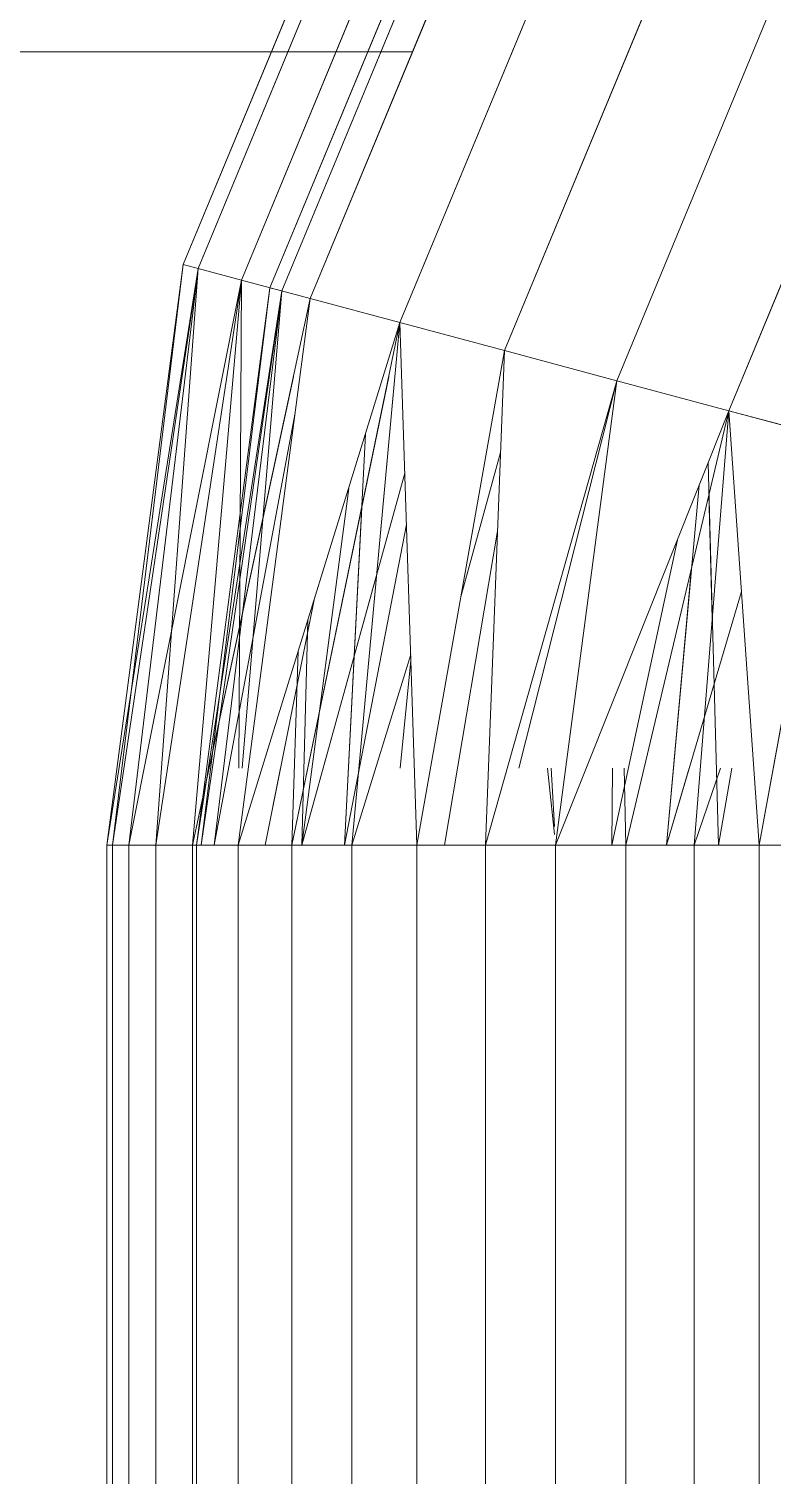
# Model space of a CAD drawing. Header units: centimetres. Extents: x -13467 to 3766, y -437 to 1921.
# Drawn here: x -4260.902 to -4260.074, y 188.098 to 189.71 of the extents above; entities that cross this region are included whole.
import ezdxf

# ---------------------------------------------------------------- set-up
doc = ezdxf.new("R2010")
doc.units = ezdxf.units.CM
doc.layers.add('M-EQPM', color=7, linetype='Continuous', lineweight=9)

# ---------------------------------------------------------------- blocks, each defined once
blk = doc.blocks.new('EQ-04-006 - EQ-04-006_dwg_Agrupar_308-1538748-Sección 1-2')
at = {"layer": 'M-EQPM', "color": 136, "true_color": 0x007f7f}
for p, q in [((-3709.3785, 189.447), (-3709.1287, 190.05)), ((-3709.362, 189.4426), (-3709.114, 190.0415)), ((-3709.362, 189.4426), (-3709.114, 190.0415)), ((-3709.3138, 189.4297), (-3709.0707, 190.0165)), ((-3709.3138, 189.4297), (-3709.0707, 190.0165)), ((-3709.2819, 189.4212), (-3709.0421, 190)), ((-3709.2687, 189.4176), (-3709.0303, 189.9932)), ((-3709.2687, 189.4176), (-3709.0303, 189.9932)), ((-3709.237, 189.4091), (-3709.0019, 189.9768)), ((-3709.137, 189.3823), (-3708.9122, 189.925)), ((-3709.0205, 189.3511), (-3708.8078, 189.8647)), ((-3708.8955, 189.3176), (-3708.6957, 189.8)), ((-3708.7705, 189.2841), (-3708.5836, 189.7353)), ((-3709.4637, 188.8), (-3709.3785, 189.447)), ((-3709.4575, 188.8), (-3709.3785, 189.447)), ((-3709.362, 189.4426), (-3709.3785, 189.447)), ((-3709.3785, 189.447), (-3709.362, 189.4426)), ((-3709.362, 189.4426), (-3709.4637, 188.8)), ((-3709.362, 189.4426), (-3709.4575, 188.8)), ((-3709.4575, 188.8), (-3709.362, 189.4426)), ((-3709.362, 189.4426), (-3709.4392, 188.8)), ((-3709.362, 189.4426), (-3709.4392, 188.8)), ((-3709.4392, 188.8), (-3709.3138, 189.4297)), ((-3709.4092, 188.8), (-3709.362, 189.4426)), ((-3709.3138, 189.4297), (-3709.4092, 188.8)), ((-3709.3138, 189.4297), (-3709.4092, 188.8)), ((-3709.3682, 188.8), (-3709.3138, 189.4297)), ((-3709.3138, 189.4297), (-3709.3682, 188.8)), ((-3709.3138, 189.4297), (-3709.362, 189.4426)), ((-3709.362, 189.4426), (-3709.3138, 189.4297)), ((-3709.3138, 189.4297), (-3709.3167, 188.886)), ((-3709.237, 189.4091), (-3709.3138, 189.4297)), ((-3709.3138, 189.4297), (-3709.237, 189.4091)), ((-3709.2819, 189.4212), (-3709.3637, 188.8)), ((-3709.2687, 189.4176), (-3709.3637, 188.8)), ((-3709.3587, 188.8), (-3709.2819, 189.4212)), ((-3709.2687, 189.4176), (-3709.3587, 188.8)), ((-3709.3587, 188.8), (-3709.2687, 189.4176)), ((-3709.2687, 189.4176), (-3709.3441, 188.8)), ((-3709.2687, 189.4176), (-3709.3441, 188.8)), ((-3709.3129, 188.886), (-3709.2687, 189.4176)), ((-3709.3129, 188.886), (-3709.2687, 189.4176)), ((-3709.2687, 189.4176), (-3709.2819, 189.4212)), ((-3709.2819, 189.4212), (-3709.2687, 189.4176)), ((-3709.237, 189.4091), (-3709.3682, 188.8)), ((-3709.237, 189.4091), (-3709.3172, 188.8)), ((-3709.137, 189.3823), (-3709.237, 189.4091)), ((-3709.137, 189.3823), (-3709.3172, 188.8)), ((-3709.137, 189.3823), (-3709.2576, 188.8)), ((-3709.137, 189.3823), (-3709.1907, 188.8)), ((-3709.0205, 189.3511), (-3709.137, 189.3823)), ((-3709.1182, 188.8), (-3709.137, 189.3823)), ((-3709.0205, 189.3511), (-3709.1182, 188.8)), ((-3709.0419, 188.8), (-3709.0205, 189.3511)), ((-3708.8955, 189.3176), (-3709.0205, 189.3511)), ((-3709.2576, 188.8), (-3709.1495, 189.3221)), ((-3709.1495, 189.3221), (-3709.2576, 188.8)), ((-3709.1495, 189.3221), (-3709.2576, 188.8)), ((-3709.1426, 189.3221), (-3709.1907, 188.8)), ((-3709.1426, 189.3221), (-3709.1907, 188.8)), ((-3709.1907, 188.8), (-3709.1426, 189.3221)), ((-3708.8955, 189.3176), (-3709.0419, 188.8)), ((-3708.8955, 189.3176), (-3709.0045, 188.886)), ((-3708.8955, 189.3176), (-3709.0045, 188.886)), ((-3708.8955, 189.3176), (-3709.0045, 188.886)), ((-3708.8955, 189.3176), (-3708.9637, 188.8)), ((-3708.7705, 189.2841), (-3708.8955, 189.3176)), ((-3709.3441, 188.8), (-3709.2541, 189.2798)), ((-3709.3441, 188.8), (-3709.2541, 189.2798)), ((-3708.7705, 189.2841), (-3708.9637, 188.8)), ((-3708.7705, 189.2841), (-3708.8854, 188.8)), ((-3708.8854, 188.8), (-3708.7705, 189.2841)), ((-3708.7705, 189.2841), (-3708.8854, 188.8)), ((-3708.7705, 189.2841), (-3708.8092, 188.8)), ((-3708.7705, 189.2841), (-3708.8092, 188.8)), ((-3708.8092, 188.8), (-3708.7705, 189.2841)), ((-3708.654, 189.2529), (-3708.7705, 189.2841)), ((-3708.7367, 188.8), (-3708.7705, 189.2841)), ((-3709.1755, 189.258), (-3709.1988, 188.8)), ((-3709.1755, 189.258), (-3709.1988, 188.8)), ((-3708.654, 189.2529), (-3708.7367, 188.8)), ((-3709.0691, 189.0768), (-3709.0249, 189.2375)), ((-3709.0249, 189.2375), (-3709.0691, 189.0768)), ((-3709.0249, 189.2375), (-3709.0691, 189.0768)), ((-3708.7821, 188.8), (-3708.7937, 189.2259)), ((-3708.7821, 188.8), (-3708.7937, 189.2259)), ((-3709.1316, 189.2147), (-3709.2465, 188.8)), ((-3709.1316, 189.2147), (-3709.2465, 188.8)), ((-3709.1942, 189.1976), (-3709.2465, 188.8)), ((-3709.1942, 189.1976), (-3709.2465, 188.8)), ((-3709.2465, 188.8), (-3709.1942, 189.1976)), ((-3709.2465, 188.8), (-3709.1942, 189.1976)), ((-3708.8037, 189.2011), (-3708.8401, 188.8)), ((-3708.8037, 189.2011), (-3708.8401, 188.8)), ((-3708.8037, 189.2011), (-3708.8401, 188.8)), ((-3708.8037, 189.2011), (-3708.8401, 188.8)), ((-3708.8037, 189.2011), (-3708.8401, 188.8)), ((-3709.1297, 189.1572), (-3709.1988, 188.8)), ((-3709.1988, 188.8), (-3709.1297, 189.1572)), ((-3709.1297, 189.1572), (-3709.1988, 188.8)), ((-3709.1988, 188.8), (-3709.1297, 189.1572)), ((-3709.1988, 188.8), (-3709.1297, 189.1572)), ((-3709.0283, 189.1498), (-3709.0873, 188.8)), ((-3709.0283, 189.1498), (-3709.0873, 188.8)), ((-3709.0873, 188.8), (-3709.0283, 189.1498)), ((-3709.0283, 189.1498), (-3709.0873, 188.8)), ((-3709.0873, 188.8), (-3709.0283, 189.1498)), ((-3709.0873, 188.8), (-3709.0283, 189.1498)), ((-3708.8279, 189.1403), (-3708.9011, 188.8)), ((-3708.9011, 188.8), (-3708.8279, 189.1403)), ((-3708.9011, 188.8), (-3708.8279, 189.1403)), ((-3708.9011, 188.8), (-3708.8279, 189.1403)), ((-3708.9011, 188.8), (-3708.8279, 189.1403)), ((-3709.2321, 189.0752), (-3709.2873, 188.8)), ((-3709.2873, 188.8), (-3709.2321, 189.0752)), ((-3709.2321, 189.0752), (-3709.2873, 188.8)), ((-3708.8401, 188.8), (-3708.7564, 189.0828)), ((-3708.8401, 188.8), (-3708.7564, 189.0828)), ((-3709.2398, 189.0503), (-3709.2465, 188.8)), ((-3709.2398, 189.0503), (-3709.2465, 188.8)), ((-3709.2503, 189.0163), (-3709.2576, 188.8)), ((-3709.1907, 188.8), (-3709.125, 189.0125)), ((-3709.1248, 189.0057), (-3709.1367, 188.886)), ((-3709.1248, 189.0057), (-3709.1367, 188.886)), ((-3709.1367, 188.886), (-3709.1248, 189.0057)), ((-3709.1367, 188.886), (-3709.1248, 189.0057)), ((-3709.1248, 189.0057), (-3709.1367, 188.886)), ((-3709.1367, 188.886), (-3709.1248, 189.0057)), ((-3708.9725, 188.886), (-3708.9649, 188.8118)), ((-3708.9649, 188.8118), (-3708.9725, 188.886)), ((-3708.9725, 188.886), (-3708.9649, 188.8118)), ((-3708.9687, 188.886), (-3708.9649, 188.8207)), ((-3708.9649, 188.8207), (-3708.9687, 188.886)), ((-3708.9649, 188.8207), (-3708.9687, 188.886)), ((-3708.9002, 188.886), (-3708.9011, 188.8)), ((-3708.9011, 188.8), (-3708.9002, 188.886)), ((-3708.8871, 188.886), (-3708.8854, 188.8)), ((-3708.8092, 188.8), (-3708.7797, 188.886)), ((-3708.7674, 188.886), (-3708.7821, 188.8)), ((-3708.7674, 188.886), (-3708.7821, 188.8)), ((-3708.7674, 188.886), (-3708.7821, 188.8)), ((-3708.7674, 188.886), (-3708.7821, 188.8)), ((-3708.7674, 188.886), (-3708.7821, 188.8)), ((-3709.4637, 188.8), (-3709.4637, 186.8)), ((-3709.4575, 188.8), (-3709.4637, 188.8)), ((-3709.4637, 188.8), (-3709.4575, 188.8)), ((-3709.4392, 188.8), (-3709.4575, 188.8)), ((-3709.4575, 188.8), (-3709.4392, 188.8)), ((-3709.4575, 188.8), (-3709.4575, 186.8)), ((-3709.4575, 188.8), (-3709.4575, 186.8)), ((-3709.4092, 188.8), (-3709.4392, 188.8)), ((-3709.4392, 188.8), (-3709.4392, 186.8)), ((-3709.3682, 188.8), (-3709.4092, 188.8)), ((-3709.4092, 188.8), (-3709.4092, 186.8)), ((-3709.3172, 188.8), (-3709.3682, 188.8)), ((-3709.3682, 188.8), (-3709.3682, 186.8)), ((-3709.3637, 188.8), (-3709.3637, 186.8)), ((-3709.2576, 188.8), (-3709.3172, 188.8)), ((-3709.3172, 188.8), (-3709.3172, 186.8)), ((-3709.1907, 188.8), (-3709.2576, 188.8)), ((-3709.2576, 188.8), (-3709.2576, 186.8)), ((-3709.1182, 188.8), (-3709.1907, 188.8)), ((-3709.1907, 188.8), (-3709.1907, 186.8)), ((-3709.0419, 188.8), (-3709.1182, 188.8)), ((-3709.1182, 188.8), (-3709.1182, 186.8)), ((-3708.9637, 188.8), (-3709.0419, 188.8)), ((-3709.0419, 188.8), (-3709.0419, 186.8)), ((-3708.8854, 188.8), (-3708.9637, 188.8)), ((-3708.9637, 188.8), (-3708.9637, 186.8)), ((-3708.8092, 188.8), (-3708.8854, 188.8)), ((-3708.8854, 188.8), (-3708.8854, 186.8)), ((-3708.7367, 188.8), (-3708.8092, 188.8)), ((-3708.8092, 188.8), (-3708.8092, 186.8)), ((-3708.6698, 188.8), (-3708.7367, 188.8)), ((-3708.7367, 188.8), (-3708.7367, 186.8))]:
    blk.add_line(p, q, dxfattribs=at)
at = {"layer": 'M-EQPM', "color": 136, "true_color": 0x007f7f, "flags": 128}
for points in [[(-3688.7903, 189.3823), (-3689.0151, 189.925), (-3688.9254, 189.9768), (-3689.2995, 190.4642), (-3689.2433, 190.5204), (-3689.7472, 190.9071), (-3689.7222, 190.9503), (-3690.321, 191.1984), (-3690.9637, 191.2938), (-3690.9637, 191.2755), (-3706.9637, 191.2755), (-3707.6063, 191.1984), (-3708.2051, 190.9503), (-3708.2137, 190.9651), (-3708.7314, 190.5678), (-3708.7194, 190.5557), (-3709.114, 190.0415), (-3709.0707, 190.0165), (-3709.3138, 189.4297), (-3709.237, 189.4091)], [(-3709.3682, 188.8), (-3709.3138, 189.4297), (-3709.0707, 190.0165), (-3709.114, 190.0415), (-3708.7194, 190.5557), (-3708.7314, 190.5678), (-3708.7194, 190.5557), (-3708.2051, 190.9503), (-3708.1802, 190.9071), (-3707.5934, 191.1501), (-3707.6063, 191.1984), (-3708.2051, 190.9503), (-3708.2137, 190.9651), (-3708.7314, 190.5678), (-3709.1287, 190.05), (-3709.114, 190.0415), (-3709.362, 189.4426), (-3709.3138, 189.4297), (-3709.4092, 188.8)], [(-3706.9637, 191.2), (-3707.5848, 191.1182), (-3707.5813, 191.1051), (-3708.1569, 190.8667), (-3708.1637, 190.8785), (-3708.6607, 190.4971), (-3708.6511, 190.4874), (-3709.0303, 189.9932), (-3709.0421, 190), (-3709.2819, 189.4212), (-3709.2687, 189.4176), (-3709.3587, 188.8)], [(-3706.9637, 191.1951), (-3707.5813, 191.1051), (-3707.5848, 191.1182), (-3708.1637, 190.8785), (-3708.1569, 190.8667), (-3708.6511, 190.4874), (-3708.6607, 190.4971), (-3709.0421, 190), (-3709.0303, 189.9932), (-3709.2687, 189.4176), (-3709.3441, 188.8)], [(-3709.4092, 188.8), (-3709.3138, 189.4297), (-3709.4392, 188.8), (-3709.3138, 189.4297), (-3709.362, 189.4426), (-3709.114, 190.0415), (-3709.1287, 190.05), (-3708.7314, 190.5678), (-3708.7194, 190.5557), (-3708.2051, 190.9503), (-3708.1802, 190.9071), (-3707.5934, 191.1501), (-3707.5728, 191.0734), (-3708.1404, 190.8382), (-3708.1802, 190.9071), (-3708.6841, 190.5204), (-3708.7194, 190.5557), (-3709.114, 190.0415), (-3709.1287, 190.05), (-3709.3785, 189.447)], [(-3707.5848, 191.1182), (-3707.5813, 191.1051), (-3708.1569, 190.8667), (-3708.1637, 190.8785), (-3708.6607, 190.4971), (-3708.6511, 190.4874), (-3709.0303, 189.9932), (-3709.0421, 190), (-3709.2819, 189.4212), (-3709.2687, 189.4176), (-3709.3587, 188.8)], [(-3709.3441, 188.8), (-3709.2687, 189.4176), (-3709.0303, 189.9932), (-3709.0421, 190), (-3708.6607, 190.4971), (-3708.6511, 190.4874), (-3708.1569, 190.8667), (-3708.1637, 190.8785), (-3707.5848, 191.1182)], [(-3709.3785, 189.447), (-3709.1287, 190.05), (-3709.114, 190.0415), (-3708.7194, 190.5557), (-3708.6841, 190.5204), (-3708.1802, 190.9071), (-3708.1404, 190.8382), (-3707.5728, 191.0734), (-3707.546, 190.9733), (-3707.5148, 190.8569)], [(-3709.4092, 186.8), (-3709.4092, 188.8), (-3709.4392, 188.8), (-3709.362, 189.4426), (-3709.3138, 189.4297), (-3709.0707, 190.0165), (-3709.0019, 189.9768), (-3708.6279, 190.4642), (-3708.5547, 190.391), (-3708.0887, 190.7486), (-3708.0284, 190.6441), (-3707.5148, 190.8569)], [(-3707.4813, 190.7319), (-3707.5148, 190.8569), (-3708.0284, 190.6441), (-3708.0887, 190.7486), (-3708.5547, 190.391), (-3708.6279, 190.4642), (-3709.0019, 189.9768), (-3709.0707, 190.0165), (-3709.3138, 189.4297), (-3709.362, 189.4426), (-3709.4092, 188.8)], [(-3708.0887, 190.7486), (-3708.1404, 190.8382), (-3708.6279, 190.4642), (-3708.6841, 190.5204), (-3709.0707, 190.0165), (-3709.114, 190.0415), (-3709.362, 189.4426), (-3709.3785, 189.447), (-3709.362, 189.4426), (-3709.4392, 188.8), (-3709.4575, 188.8), (-3709.362, 189.4426), (-3709.4392, 188.8), (-3709.4575, 188.8), (-3709.4575, 186.8)], [(-3708.0887, 190.7486), (-3708.1404, 190.8382), (-3708.6279, 190.4642), (-3708.6841, 190.5204), (-3709.0707, 190.0165), (-3709.114, 190.0415), (-3709.362, 189.4426), (-3709.4575, 188.8), (-3709.4392, 188.8), (-3709.4392, 186.8)], [(-3709.0205, 189.3511), (-3708.8078, 189.8647), (-3708.6957, 189.8), (-3708.3779, 190.2142), (-3708.2864, 190.1227), (-3707.899, 190.42), (-3707.8387, 190.3155), (-3707.4166, 190.4904), (-3707.3898, 190.3903), (-3707.3692, 190.3136), (-3706.9637, 190.3245), (-3707.3563, 190.2653), (-3707.3519, 190.2489), (-3707.7137, 190.099), (-3707.7222, 190.1138), (-3707.3563, 190.2653), (-3707.3692, 190.3136), (-3706.9637, 190.3955), (-3706.9637, 190.3545), (-3707.3692, 190.3136), (-3706.9637, 190.3955), (-3690.9637, 190.3955)], [(-3706.9637, 190.3955), (-3706.9637, 190.4464), (-3690.9637, 190.4464), (-3690.9637, 190.5061), (-3690.5107, 190.4904), (-3690.9637, 190.573), (-3690.9637, 190.5061), (-3706.9637, 190.5061), (-3706.9637, 190.4464), (-3707.3898, 190.3903), (-3706.9637, 190.3955), (-3707.3898, 190.3903), (-3707.7869, 190.2259), (-3707.8387, 190.3155), (-3708.2011, 190.0374), (-3708.2864, 190.1227), (-3708.5836, 189.7353), (-3708.6957, 189.8), (-3708.8955, 189.3176), (-3709.0205, 189.3511), (-3709.1182, 188.8), (-3709.1182, 186.8)], [(-3707.9637, 190.5321), (-3708.3779, 190.2142), (-3708.4694, 190.3057), (-3708.8078, 189.8647), (-3708.9122, 189.925), (-3709.137, 189.3823)], [(-3709.137, 189.3823), (-3708.9122, 189.925), (-3708.8078, 189.8647), (-3708.4694, 190.3057), (-3708.3779, 190.2142), (-3707.9637, 190.5321)], [(-3708.8955, 189.3176), (-3708.7705, 189.2841), (-3708.5836, 189.7353), (-3708.4792, 189.675), (-3708.2011, 190.0374), (-3708.1279, 189.9642), (-3707.7869, 190.2259), (-3707.7472, 190.1571), (-3707.3692, 190.3136), (-3706.9637, 190.3545), (-3690.9637, 190.3545)], [(-3690.9637, 190.3545), (-3706.9637, 190.3545), (-3706.9637, 190.3245), (-3707.3692, 190.3136), (-3707.3898, 190.3903), (-3707.7869, 190.2259), (-3707.8387, 190.3155), (-3708.2011, 190.0374), (-3708.2864, 190.1227), (-3708.5836, 189.7353), (-3708.6957, 189.8), (-3708.8955, 189.3176), (-3709.0419, 188.8), (-3709.1182, 188.8), (-3709.1907, 188.8), (-3709.137, 189.3823), (-3709.1182, 188.8), (-3709.137, 189.3823), (-3709.0205, 189.3511)], [(-3708.8854, 186.8), (-3708.8854, 188.8), (-3708.7705, 189.2841), (-3708.5836, 189.7353), (-3708.4792, 189.675), (-3708.2011, 190.0374), (-3708.1279, 189.9642), (-3707.7869, 190.2259), (-3707.7472, 190.1571), (-3707.3692, 190.3136), (-3707.3563, 190.2653), (-3707.7222, 190.1138), (-3708.0364, 189.8727), (-3708.0243, 189.8607), (-3707.7137, 190.099), (-3707.7222, 190.1138), (-3707.7472, 190.1571), (-3708.0717, 189.908), (-3708.1279, 189.9642), (-3708.3895, 189.6232), (-3708.4792, 189.675), (-3708.654, 189.2529), (-3708.7705, 189.2841)], [(-3708.0717, 189.908), (-3708.3207, 189.5835), (-3708.3895, 189.6232), (-3708.554, 189.2261), (-3708.6698, 188.8), (-3708.7367, 188.8), (-3708.654, 189.2529), (-3708.554, 189.2261), (-3708.3895, 189.6232), (-3708.3207, 189.5835), (-3708.0717, 189.908)], [(-3708.1279, 189.9642), (-3708.3895, 189.6232), (-3708.4792, 189.675), (-3708.654, 189.2529), (-3708.7705, 189.2841)], [(-3709.2687, 189.4176), (-3709.0303, 189.9932), (-3708.9957, 189.9732)], [(-3709.2687, 189.4176), (-3709.0303, 189.9932), (-3708.9957, 189.9732)], [(-3709.137, 189.3823), (-3709.237, 189.4091), (-3709.3682, 188.8), (-3709.4092, 188.8), (-3709.3138, 189.4297), (-3709.237, 189.4091), (-3709.0019, 189.9768), (-3708.9122, 189.925)], [(-3708.9122, 189.925), (-3709.0019, 189.9768), (-3709.237, 189.4091), (-3709.3172, 188.8), (-3709.2576, 188.8), (-3709.137, 189.3823), (-3709.237, 189.4091), (-3709.3172, 188.8), (-3709.137, 189.3823), (-3709.3172, 188.8), (-3709.2576, 188.8), (-3709.2576, 186.8)], [(-3708.6957, 189.8), (-3708.8078, 189.8647), (-3709.0205, 189.3511)], [(-3709.4575, 186.8), (-3709.4575, 188.8), (-3709.362, 189.4426), (-3709.3785, 189.447), (-3709.4637, 188.8), (-3709.362, 189.4426), (-3709.4637, 188.8), (-3709.4575, 188.8)], [(-3709.4575, 186.8), (-3709.4575, 188.8), (-3709.362, 189.4426), (-3709.3785, 189.447), (-3709.4575, 188.8), (-3709.3785, 189.447), (-3709.4637, 188.8), (-3709.4575, 188.8), (-3709.4637, 188.8), (-3709.4637, 186.8)], [(-3709.4092, 188.8), (-3709.362, 189.4426), (-3709.4392, 188.8), (-3709.4092, 188.8), (-3709.4092, 186.8)], [(-3709.3682, 186.8), (-3709.3682, 188.8), (-3709.4092, 188.8), (-3709.3138, 189.4297), (-3709.3682, 188.8), (-3709.3172, 188.8), (-3709.3172, 186.8)], [(-3709.3682, 186.8), (-3709.3682, 188.8), (-3709.3138, 189.4297), (-3709.237, 189.4091), (-3709.3682, 188.8), (-3709.3172, 188.8), (-3709.3172, 186.8)], [(-3709.3682, 188.8), (-3709.3138, 189.4297), (-3709.237, 189.4091)], [(-3709.3637, 188.8), (-3709.2687, 189.4176), (-3709.2819, 189.4212), (-3709.3637, 188.8), (-3709.2687, 189.4176), (-3709.3587, 188.8)], [(-3709.2687, 189.4176), (-3709.3587, 188.8), (-3709.2819, 189.4212), (-3709.3637, 188.8)], [(-3709.3587, 188.8), (-3709.2819, 189.4212), (-3709.2687, 189.4176), (-3709.3441, 188.8), (-3709.2541, 189.2798)], [(-3709.3441, 188.8), (-3709.2687, 189.4176), (-3709.3129, 188.886)], [(-3709.2576, 186.8), (-3709.2576, 188.8), (-3709.137, 189.3823)], [(-3709.0205, 189.3511), (-3709.137, 189.3823), (-3709.1907, 188.8), (-3709.1907, 186.8)], [(-3708.8955, 189.3176), (-3708.7705, 189.2841), (-3708.8854, 188.8), (-3708.9637, 188.8), (-3709.0419, 188.8), (-3709.0205, 189.3511), (-3709.1182, 188.8), (-3709.0419, 188.8), (-3709.0419, 186.8)], [(-3709.0419, 186.8), (-3709.0419, 188.8), (-3709.0205, 189.3511), (-3708.8955, 189.3176)], [(-3708.8955, 189.3176), (-3709.0419, 188.8), (-3708.9637, 188.8), (-3708.9637, 186.8)], [(-3708.8854, 186.8), (-3708.8854, 188.8), (-3708.9637, 188.8), (-3708.7705, 189.2841), (-3708.9637, 188.8), (-3708.8955, 189.3176)], [(-3708.9637, 186.8), (-3708.9637, 188.8), (-3708.8955, 189.3176)], [(-3708.8092, 188.8), (-3708.7705, 189.2841), (-3708.8854, 188.8)], [(-3708.7705, 189.2841), (-3708.7367, 188.8), (-3708.7705, 189.2841), (-3708.8092, 188.8), (-3708.7367, 188.8), (-3708.7367, 186.8)], [(-3708.7705, 189.2841), (-3708.8092, 188.8), (-3708.8092, 186.8)], [(-3709.1755, 189.258), (-3709.1988, 188.8), (-3709.1297, 189.1572)], [(-3708.6698, 186.8), (-3708.6698, 188.8), (-3708.7367, 188.8), (-3708.654, 189.2529), (-3708.6698, 188.8), (-3708.6101, 188.8), (-3708.6101, 186.8)], [(-3708.7674, 188.886), (-3708.7821, 188.8), (-3708.7937, 189.2259)], [(-3709.1942, 189.1976), (-3709.2465, 188.8), (-3709.1316, 189.2147)], [(-3709.2398, 189.0503), (-3709.2465, 188.8), (-3709.1942, 189.1976)], [(-3708.8037, 189.2011), (-3708.8401, 188.8), (-3708.7564, 189.0828)], [(-3708.8279, 189.1403), (-3708.9011, 188.8), (-3708.9002, 188.886)], [(-3709.4575, 188.8), (-3709.4637, 188.8), (-3709.4637, 186.8)], [(-3709.4575, 186.8), (-3709.4575, 188.8), (-3709.4392, 188.8), (-3709.4392, 186.8)], [(-3709.1182, 186.8), (-3709.1182, 188.8), (-3709.1907, 188.8), (-3709.2576, 188.8), (-3709.1907, 188.8), (-3709.1907, 186.8)], [(-3708.7367, 186.8), (-3708.7367, 188.8), (-3708.8092, 188.8), (-3708.8854, 188.8), (-3708.8092, 188.8), (-3708.8092, 186.8)]]:
    blk.add_lwpolyline(points, dxfattribs=at)
for points in [[(-3709.3167, 188.886), (-3709.3138, 189.4297)], [(-3709.2503, 189.0163), (-3709.2576, 188.8)], [(-3709.125, 189.0125), (-3709.1907, 188.8)], [(-3708.8871, 188.886), (-3708.8854, 188.8)], [(-3708.7797, 188.886), (-3708.8092, 188.8)]]:
    blk.add_lwpolyline(points, close=True, dxfattribs=at)
blk = doc.blocks.new('EQ-04-006 - EQ-04-006_dwg_Agrupar_316-1538749-Sección 1-2')
at = {"layer": 'M-EQPM', "color": 136, "true_color": 0x007f7f}
for p, q in [((-3709.3785, 189.447), (-3709.1287, 190.05)), ((-3709.362, 189.4426), (-3709.114, 190.0415)), ((-3709.362, 189.4426), (-3709.114, 190.0415)), ((-3709.3138, 189.4297), (-3709.0707, 190.0165)), ((-3709.3138, 189.4297), (-3709.0707, 190.0165)), ((-3709.2819, 189.4212), (-3709.0421, 190)), ((-3709.2687, 189.4176), (-3709.0303, 189.9932)), ((-3709.2687, 189.4176), (-3709.0303, 189.9932)), ((-3709.4637, 188.8), (-3709.3785, 189.447)), ((-3709.4575, 188.8), (-3709.3785, 189.447)), ((-3709.362, 189.4426), (-3709.3785, 189.447)), ((-3709.3785, 189.447), (-3709.362, 189.4426)), ((-3709.362, 189.4426), (-3709.4637, 188.8)), ((-3709.362, 189.4426), (-3709.4575, 188.8)), ((-3709.4575, 188.8), (-3709.362, 189.4426)), ((-3709.362, 189.4426), (-3709.4392, 188.8)), ((-3709.362, 189.4426), (-3709.4392, 188.8)), ((-3709.4392, 188.8), (-3709.3138, 189.4297)), ((-3709.4092, 188.8), (-3709.362, 189.4426)), ((-3709.3138, 189.4297), (-3709.4092, 188.8)), ((-3709.3138, 189.4297), (-3709.4092, 188.8)), ((-3709.3682, 188.8), (-3709.3138, 189.4297)), ((-3709.3138, 189.4297), (-3709.3682, 188.8)), ((-3709.3138, 189.4297), (-3709.362, 189.4426)), ((-3709.362, 189.4426), (-3709.3138, 189.4297)), ((-3709.3138, 189.4297), (-3709.3167, 188.886)), ((-3709.237, 189.4091), (-3709.3138, 189.4297)), ((-3709.3138, 189.4297), (-3709.237, 189.4091)), ((-3709.2819, 189.4212), (-3709.3637, 188.8)), ((-3709.2687, 189.4176), (-3709.3637, 188.8)), ((-3709.3587, 188.8), (-3709.2819, 189.4212)), ((-3709.2687, 189.4176), (-3709.3587, 188.8)), ((-3709.3587, 188.8), (-3709.2687, 189.4176)), ((-3709.2687, 189.4176), (-3709.3441, 188.8)), ((-3709.2687, 189.4176), (-3709.3441, 188.8)), ((-3709.3129, 188.886), (-3709.2687, 189.4176)), ((-3709.3129, 188.886), (-3709.2687, 189.4176)), ((-3709.2687, 189.4176), (-3709.2819, 189.4212)), ((-3709.2819, 189.4212), (-3709.2687, 189.4176)), ((-3709.2558, 189.3221), (-3709.3682, 188.8)), ((-3709.3682, 188.8), (-3709.2558, 189.3221)), ((-3709.3682, 188.8), (-3709.2558, 189.3221)), ((-3709.3441, 188.8), (-3709.2541, 189.2798)), ((-3709.3441, 188.8), (-3709.2541, 189.2798)), ((-3708.789, 189.0527), (-3708.7928, 189.1904)), ((-3708.789, 189.0527), (-3708.7928, 189.1904)), ((-3708.789, 189.0527), (-3708.7928, 189.1904)), ((-3709.1796, 189.1764), (-3709.1988, 188.8)), ((-3709.1796, 189.1764), (-3709.1988, 188.8)), ((-3709.1796, 189.1764), (-3709.1988, 188.8)), ((-3709.0283, 189.1498), (-3709.0873, 188.8)), ((-3709.0283, 189.1498), (-3709.0873, 188.8)), ((-3709.0873, 188.8), (-3709.0283, 189.1498)), ((-3709.0283, 189.1498), (-3709.0873, 188.8)), ((-3709.0873, 188.8), (-3709.0283, 189.1498)), ((-3709.0873, 188.8), (-3709.0283, 189.1498)), ((-3708.812, 189.1095), (-3708.8401, 188.8)), ((-3708.812, 189.1095), (-3708.8401, 188.8)), ((-3708.812, 189.1095), (-3708.8401, 188.8)), ((-3708.812, 189.1095), (-3708.8401, 188.8)), ((-3708.812, 189.1095), (-3708.8401, 188.8)), ((-3709.1628, 189.1019), (-3709.2227, 188.886)), ((-3709.2227, 188.886), (-3709.1628, 189.1019)), ((-3709.1628, 189.1019), (-3709.2227, 188.886)), ((-3709.27, 188.886), (-3709.2873, 188.8)), ((-3709.2873, 188.8), (-3709.27, 188.886)), ((-3709.27, 188.886), (-3709.2873, 188.8)), ((-3708.9002, 188.886), (-3708.9011, 188.8)), ((-3708.9011, 188.8), (-3708.9002, 188.886)), ((-3708.9011, 188.8), (-3708.9002, 188.886)), ((-3708.8401, 188.8), (-3708.8146, 188.886)), ((-3708.8401, 188.8), (-3708.8146, 188.886)), ((-3709.4637, 188.8), (-3709.4637, 186.8)), ((-3709.4575, 188.8), (-3709.4637, 188.8)), ((-3709.4637, 188.8), (-3709.4575, 188.8)), ((-3709.4392, 188.8), (-3709.4575, 188.8)), ((-3709.4575, 188.8), (-3709.4392, 188.8)), ((-3709.4575, 188.8), (-3709.4575, 186.8)), ((-3709.4575, 188.8), (-3709.4575, 186.8))]:
    blk.add_line(p, q, dxfattribs=at)
at = {"layer": 'M-EQPM', "color": 136, "true_color": 0x007f7f, "flags": 128}
for points in [[(-3709.237, 189.4091), (-3709.3138, 189.4297), (-3709.0707, 190.0165), (-3709.114, 190.0415), (-3708.7194, 190.5557), (-3708.7314, 190.5678), (-3708.2137, 190.9651), (-3708.2051, 190.9503), (-3707.6063, 191.1984), (-3706.9637, 191.2755)], [(-3709.3682, 188.8), (-3709.3138, 189.4297), (-3709.0707, 190.0165), (-3709.114, 190.0415), (-3708.7194, 190.5557), (-3708.7314, 190.5678), (-3708.7194, 190.5557), (-3708.2051, 190.9503), (-3708.1802, 190.9071), (-3707.5934, 191.1501), (-3707.6063, 191.1984), (-3708.2051, 190.9503), (-3708.2137, 190.9651), (-3708.7314, 190.5678), (-3709.1287, 190.05), (-3709.114, 190.0415), (-3709.362, 189.4426), (-3709.3138, 189.4297), (-3709.4092, 188.8)], [(-3706.9637, 191.2), (-3707.5848, 191.1182), (-3707.5813, 191.1051), (-3708.1569, 190.8667), (-3708.1637, 190.8785), (-3708.6607, 190.4971), (-3708.6511, 190.4874), (-3709.0303, 189.9932), (-3709.0421, 190), (-3709.2819, 189.4212), (-3709.2687, 189.4176), (-3709.3587, 188.8)], [(-3706.9637, 191.1951), (-3707.5813, 191.1051), (-3707.5848, 191.1182), (-3708.1637, 190.8785), (-3708.1569, 190.8667), (-3708.6511, 190.4874), (-3708.6607, 190.4971), (-3709.0421, 190), (-3709.0303, 189.9932), (-3709.2687, 189.4176), (-3709.3441, 188.8)], [(-3709.4092, 188.8), (-3709.3138, 189.4297), (-3709.4392, 188.8), (-3709.3138, 189.4297), (-3709.362, 189.4426), (-3709.114, 190.0415), (-3709.1287, 190.05), (-3708.7314, 190.5678), (-3708.7194, 190.5557), (-3708.2051, 190.9503), (-3708.1802, 190.9071), (-3707.5934, 191.1501), (-3707.5728, 191.0734)], [(-3707.5848, 191.1182), (-3707.5813, 191.1051), (-3708.1569, 190.8667), (-3708.1637, 190.8785), (-3708.6607, 190.4971), (-3708.6511, 190.4874), (-3709.0303, 189.9932), (-3709.0421, 190), (-3709.2819, 189.4212), (-3709.2687, 189.4176), (-3709.3587, 188.8)], [(-3709.3441, 188.8), (-3709.2687, 189.4176), (-3709.0303, 189.9932), (-3709.0421, 190), (-3708.6607, 190.4971), (-3708.6511, 190.4874), (-3708.1569, 190.8667), (-3708.1637, 190.8785), (-3707.5848, 191.1182)], [(-3709.3785, 189.447), (-3709.1287, 190.05), (-3709.114, 190.0415), (-3708.7194, 190.5557), (-3708.6841, 190.5204), (-3708.1802, 190.9071), (-3708.1404, 190.8382)], [(-3708.1404, 190.8382), (-3708.1802, 190.9071), (-3708.6841, 190.5204), (-3708.7194, 190.5557), (-3709.114, 190.0415), (-3709.1287, 190.05), (-3709.3785, 189.447)], [(-3708.6279, 190.4642), (-3708.6841, 190.5204), (-3709.0707, 190.0165), (-3709.114, 190.0415), (-3709.362, 189.4426), (-3709.3785, 189.447), (-3709.362, 189.4426), (-3709.4392, 188.8), (-3709.4575, 188.8), (-3709.362, 189.4426), (-3709.4392, 188.8), (-3709.4575, 188.8), (-3709.4575, 186.8)], [(-3708.6279, 190.4642), (-3708.6841, 190.5204), (-3709.0707, 190.0165), (-3709.114, 190.0415), (-3709.362, 189.4426), (-3709.4575, 188.8), (-3709.4392, 188.8)], [(-3709.4392, 188.8), (-3709.362, 189.4426), (-3709.3138, 189.4297), (-3709.0707, 190.0165), (-3709.0019, 189.9768)], [(-3709.4092, 188.8), (-3709.362, 189.4426), (-3709.3138, 189.4297), (-3709.0707, 190.0165), (-3709.0019, 189.9768)], [(-3709.2687, 189.4176), (-3709.0303, 189.9932), (-3708.9957, 189.9732)], [(-3709.2687, 189.4176), (-3709.0303, 189.9932), (-3708.9957, 189.9732)], [(-3709.4575, 186.8), (-3709.4575, 188.8), (-3709.362, 189.4426), (-3709.3785, 189.447), (-3709.4637, 188.8), (-3709.362, 189.4426), (-3709.4637, 188.8), (-3709.4575, 188.8)], [(-3709.4575, 186.8), (-3709.4575, 188.8), (-3709.362, 189.4426), (-3709.3785, 189.447), (-3709.4575, 188.8), (-3709.3785, 189.447), (-3709.4637, 188.8), (-3709.4575, 188.8), (-3709.4637, 188.8), (-3709.4637, 186.8)], [(-3709.4392, 188.8), (-3709.362, 189.4426), (-3709.4092, 188.8)], [(-3709.237, 189.4091), (-3709.3138, 189.4297), (-3709.4092, 188.8)], [(-3709.4092, 188.8), (-3709.3138, 189.4297), (-3709.3682, 188.8)], [(-3709.237, 189.4091), (-3709.3138, 189.4297), (-3709.3682, 188.8)], [(-3709.3682, 188.8), (-3709.3138, 189.4297), (-3709.237, 189.4091)], [(-3709.3637, 188.8), (-3709.2687, 189.4176), (-3709.2819, 189.4212), (-3709.3637, 188.8), (-3709.2687, 189.4176), (-3709.3587, 188.8)], [(-3709.2687, 189.4176), (-3709.3587, 188.8), (-3709.2819, 189.4212), (-3709.3637, 188.8)], [(-3709.3587, 188.8), (-3709.2819, 189.4212), (-3709.2687, 189.4176), (-3709.3441, 188.8), (-3709.2541, 189.2798)], [(-3709.3441, 188.8), (-3709.2687, 189.4176), (-3709.3129, 188.886)], [(-3708.812, 189.1095), (-3708.8401, 188.8), (-3708.8146, 188.886)], [(-3709.4575, 188.8), (-3709.4637, 188.8), (-3709.4637, 186.8)], [(-3709.4575, 186.8), (-3709.4575, 188.8), (-3709.4392, 188.8)]]:
    blk.add_lwpolyline(points, dxfattribs=at)
blk.add_lwpolyline([(-3709.3167, 188.886), (-3709.3138, 189.4297)], close=True, dxfattribs=at)
blk = doc.blocks.new('EQ-04-006 - EQ-04-006_dwg_011_ENZUNCHADOR_dwg-1538751-Sección 1-2')
for name in ['EQ-04-006 - EQ-04-006_dwg_Agrupar_308-1538748-Sección 1-2', 'EQ-04-006 - EQ-04-006_dwg_Agrupar_316-1538749-Sección 1-2']:
    blk.add_blockref(name, (0, 0))
blk = doc.blocks.new('EQ-04-006 - EQ-04-006_dwg-1538743-Sección 1-2')
blk.add_blockref('EQ-04-006 - EQ-04-006_dwg_011_ENZUNCHADOR_dwg-1538751-Sección 1-2', (0, 0))
blk = doc.blocks.new('EQ-04-006 - EQ-04-006-1538756-Sección 1-2')
blk.add_blockref('EQ-04-006 - EQ-04-006_dwg-1538743-Sección 1-2', (0, 0))
blk = doc.blocks.new('EQ-05-014 - EQ-05-014_dwg_Agrupar_514-1555421-Sección 1-2')
at = {"layer": 'M-EQPM', "color": 1, "true_color": 0xff0000}
blk.add_line((-3709.1232, 189.684), (-4297.0887, 189.684), dxfattribs=at)
at = {"layer": 'M-EQPM', "color": 1, "true_color": 0xff0000, "flags": 128}
blk.add_lwpolyline([(-3709.1232, 189.684), (-4297.0887, 189.684)], close=True, dxfattribs=at)
blk = doc.blocks.new('EQ-05-014 - EQ-05-014_dwg-1555392-Sección 1-2')
blk.add_blockref('EQ-05-014 - EQ-05-014_dwg_Agrupar_514-1555421-Sección 1-2', (0, 0))
blk = doc.blocks.new('EQ-05-014 - EQ-05-014-1555424-Sección 1-2')
blk.add_blockref('EQ-05-014 - EQ-05-014_dwg-1555392-Sección 1-2', (0, 0))
blk = doc.blocks.new('PQ_RVR_MEP-01_ZZ_ZZ_MO_T_A_rvt-2-Sección 1-2')
at = {"layer": 'M-EQPM', "lineweight": 9}
for name in ['EQ-04-006 - EQ-04-006-1538756-Sección 1-2', 'EQ-05-014 - EQ-05-014-1555424-Sección 1-2']:
    blk.add_blockref(name, (0, 0), dxfattribs=at)

msp = doc.modelspace()

# ---------------------------------------------------------------- block references
at = {"lineweight": 5}
msp.add_blockref('PQ_RVR_MEP-01_ZZ_ZZ_MO_T_A_rvt-2-Sección 1-2', (-551.352, 0), dxfattribs=at)

doc.saveas('drawing.dxf')
